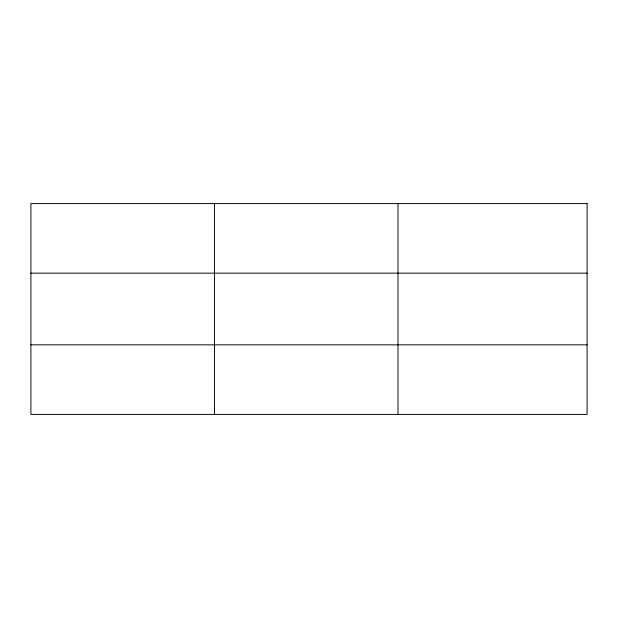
<?xml version="1.0" encoding="UTF-8"?>
<svg xmlns="http://www.w3.org/2000/svg" width="618" height="618" viewBox="0 0 618 618"><rect width="100%" height="100%" fill="white"/><g stroke="black" fill="none" stroke-linecap="round" stroke-linejoin="round"><path stroke-width="0.93" d="M214.446 414.415L214.446 203.585M397.992 414.415L397.992 203.585M30.9 273.156L587.1 273.156M30.9 344.844L587.1 344.844M587.1 203.585L587.1 414.415L30.9 414.415L30.9 203.585L587.1 203.585"/></g></svg>
